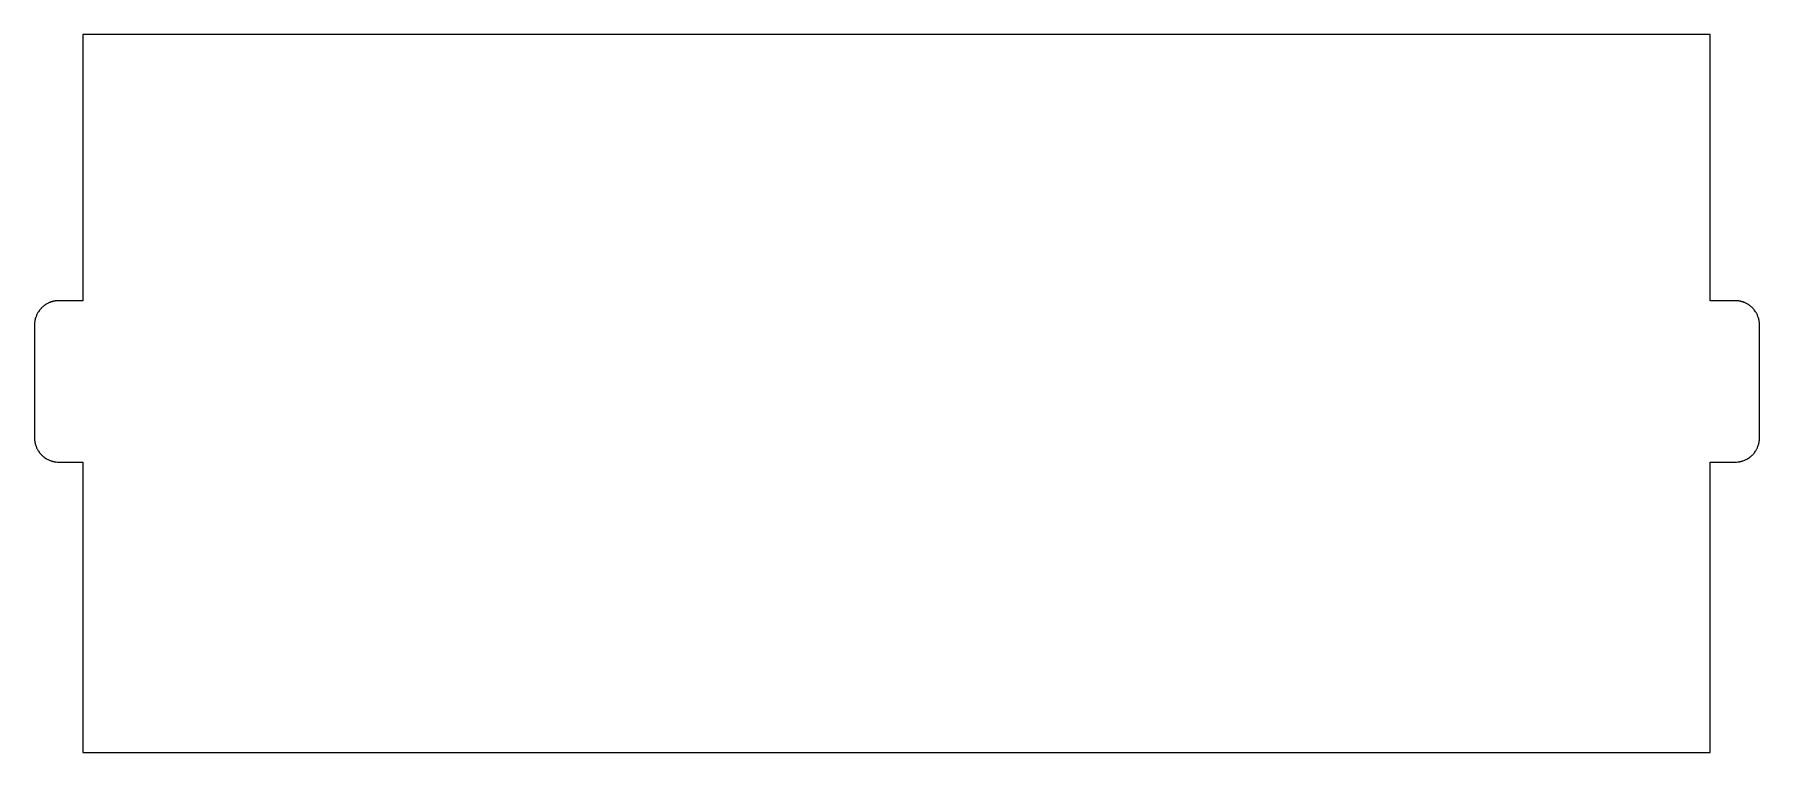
# Model space of a CAD drawing. Header units: metres. Extents: x -3 to 104, y -4 to 40.
import ezdxf

# ---------------------------------------------------------------- set-up
doc = ezdxf.new("R2010")
doc.units = ezdxf.units.M

msp = doc.modelspace()

# ---------------------------------------------------------------- linework, layer by layer
for p, q in [((100.95, 40), (0, 40)), ((0, 40), (0, 23.5)), ((100.95, 23.5), (100.95, 40)), ((-2.90039, 22.5371), (-2.92676, 22.4639)), ((-2.88086, 22.5859), (-2.90039, 22.5371)), ((-2.87012, 22.6104), (-2.88086, 22.5859)), ((-2.84863, 22.6572), (-2.87012, 22.6104)), ((-2.83691, 22.6807), (-2.84863, 22.6572)), ((-2.81152, 22.7275), (-2.83691, 22.6807)), ((-2.78613, 22.7725), (-2.81152, 22.7275)), ((-2.77246, 22.7949), (-2.78613, 22.7725)), ((-2.75781, 22.8174), (-2.77246, 22.7949)), ((-2.71387, 22.8818), (-2.75781, 22.8174)), ((-2.69824, 22.9023), (-2.71387, 22.8818)), ((-2.68164, 22.9238), (-2.69824, 22.9023)), ((-2.66602, 22.9443), (-2.68164, 22.9238)), ((-2.64941, 22.9639), (-2.66602, 22.9443)), ((-2.63184, 22.9844), (-2.64941, 22.9639)), ((-2.59668, 23.0234), (-2.63184, 22.9844)), ((-2.5791, 23.042), (-2.59668, 23.0234)), ((-2.54199, 23.0791), (-2.5791, 23.042)), ((-2.52344, 23.0967), (-2.54199, 23.0791)), ((-2.48438, 23.1318), (-2.52344, 23.0967)), ((-2.46387, 23.1494), (-2.48438, 23.1318)), ((-2.44434, 23.166), (-2.46387, 23.1494)), ((-2.42383, 23.1816), (-2.44434, 23.166)), ((-2.40234, 23.1982), (-2.42383, 23.1816)), ((-2.38184, 23.2139), (-2.40234, 23.1982)), ((-2.31738, 23.2578), (-2.38184, 23.2139)), ((-2.29492, 23.2725), (-2.31738, 23.2578)), ((-2.27246, 23.2861), (-2.29492, 23.2725)), ((-2.22754, 23.3115), (-2.27246, 23.2861)), ((-2.18066, 23.3369), (-2.22754, 23.3115)), ((-2.15723, 23.3486), (-2.18066, 23.3369)), ((-2.11035, 23.3701), (-2.15723, 23.3486)), ((-2.08594, 23.3809), (-2.11035, 23.3701)), ((-2.03711, 23.4004), (-2.08594, 23.3809)), ((-1.96387, 23.4268), (-2.03711, 23.4004)), ((-1.93848, 23.4346), (-1.96387, 23.4268)), ((-1.91309, 23.4414), (-1.93848, 23.4346)), ((-1.88867, 23.4492), (-1.91309, 23.4414)), ((-1.86328, 23.4551), (-1.88867, 23.4492)), ((-1.83789, 23.4619), (-1.86328, 23.4551)), ((-1.81152, 23.4668), (-1.83789, 23.4619)), ((-1.78613, 23.4727), (-1.81152, 23.4668)), ((-1.76074, 23.4775), (-1.78613, 23.4727)), ((-1.73438, 23.4814), (-1.76074, 23.4775)), ((-1.70898, 23.4854), (-1.73438, 23.4814)), ((-1.68262, 23.4893), (-1.70898, 23.4854)), ((-1.65723, 23.4922), (-1.68262, 23.4893)), ((-1.57812, 23.498), (-1.65723, 23.4922)), ((-1.52637, 23.5), (-1.57812, 23.498)), ((0, 23.5), (-1.52637, 23.5)), ((102.526, 23.5), (100.95, 23.5)), ((102.578, 23.498), (102.526, 23.5)), ((102.657, 23.4922), (102.578, 23.498)), ((102.683, 23.4893), (102.657, 23.4922)), ((102.709, 23.4854), (102.683, 23.4893)), ((102.734, 23.4814), (102.709, 23.4854)), ((102.761, 23.4775), (102.734, 23.4814)), ((102.786, 23.4727), (102.761, 23.4775)), ((102.812, 23.4668), (102.786, 23.4727)), ((102.838, 23.4619), (102.812, 23.4668)), ((102.863, 23.4551), (102.838, 23.4619)), ((102.889, 23.4492), (102.863, 23.4551)), ((102.913, 23.4414), (102.889, 23.4492)), ((102.938, 23.4346), (102.913, 23.4414)), ((102.964, 23.4268), (102.938, 23.4346)), ((103.037, 23.4004), (102.964, 23.4268)), ((103.086, 23.3809), (103.037, 23.4004)), ((103.11, 23.3701), (103.086, 23.3809)), ((103.157, 23.3486), (103.11, 23.3701)), ((103.181, 23.3369), (103.157, 23.3486)), ((103.228, 23.3115), (103.181, 23.3369)), ((103.272, 23.2861), (103.228, 23.3115)), ((103.295, 23.2725), (103.272, 23.2861)), ((103.317, 23.2578), (103.295, 23.2725)), ((103.382, 23.2139), (103.317, 23.2578)), ((103.402, 23.1982), (103.382, 23.2139)), ((103.424, 23.1816), (103.402, 23.1982)), ((103.444, 23.166), (103.424, 23.1816)), ((103.464, 23.1494), (103.444, 23.166)), ((103.484, 23.1318), (103.464, 23.1494)), ((103.523, 23.0967), (103.484, 23.1318)), ((103.542, 23.0791), (103.523, 23.0967)), ((103.579, 23.042), (103.542, 23.0791)), ((103.597, 23.0234), (103.579, 23.042)), ((103.632, 22.9844), (103.597, 23.0234)), ((103.649, 22.9639), (103.632, 22.9844)), ((103.666, 22.9443), (103.649, 22.9639)), ((103.682, 22.9238), (103.666, 22.9443)), ((103.698, 22.9023), (103.682, 22.9238)), ((103.714, 22.8818), (103.698, 22.9023)), ((103.758, 22.8174), (103.714, 22.8818)), ((103.772, 22.7949), (103.758, 22.8174)), ((103.786, 22.7725), (103.772, 22.7949)), ((103.812, 22.7275), (103.786, 22.7725)), ((103.837, 22.6807), (103.812, 22.7275)), ((103.849, 22.6572), (103.837, 22.6807)), ((103.87, 22.6104), (103.849, 22.6572)), ((103.881, 22.5859), (103.87, 22.6104)), ((103.9, 22.5371), (103.881, 22.5859)), ((103.927, 22.4639), (103.9, 22.5371)), ((-2.99805, 22.0781), (-3, 22.0264)), ((-3, 22.0264), (-3, 14.9736)), ((-2.99219, 22.1572), (-2.99805, 22.0781)), ((-2.98926, 22.1826), (-2.99219, 22.1572)), ((-2.98535, 22.209), (-2.98926, 22.1826)), ((-2.98145, 22.2344), (-2.98535, 22.209)), ((-2.97754, 22.2607), (-2.98145, 22.2344)), ((-2.97266, 22.2861), (-2.97754, 22.2607)), ((-2.9668, 22.3115), (-2.97266, 22.2861)), ((-2.96191, 22.3379), (-2.9668, 22.3115)), ((-2.95508, 22.3633), (-2.96191, 22.3379)), ((-2.94922, 22.3887), (-2.95508, 22.3633)), ((-2.94141, 22.4131), (-2.94922, 22.3887)), ((-2.93457, 22.4385), (-2.94141, 22.4131)), ((-2.92676, 22.4639), (-2.93457, 22.4385)), ((103.935, 22.4385), (103.927, 22.4639)), ((103.941, 22.4131), (103.935, 22.4385)), ((103.949, 22.3887), (103.941, 22.4131)), ((103.955, 22.3633), (103.949, 22.3887)), ((103.962, 22.3379), (103.955, 22.3633)), ((103.967, 22.3115), (103.962, 22.3379)), ((103.973, 22.2861), (103.967, 22.3115)), ((103.978, 22.2607), (103.973, 22.2861)), ((103.981, 22.2344), (103.978, 22.2607)), ((103.985, 22.209), (103.981, 22.2344)), ((103.989, 22.1826), (103.985, 22.209)), ((103.992, 22.1572), (103.989, 22.1826)), ((103.998, 22.0781), (103.992, 22.1572)), ((104, 22.0264), (103.998, 22.0781)), ((104, 14.9736), (104, 22.0264)), ((-3, 14.9736), (-2.99805, 14.9219)), ((-2.99805, 14.9219), (-2.99219, 14.8428)), ((-2.99219, 14.8428), (-2.98926, 14.8174)), ((-2.98926, 14.8174), (-2.98535, 14.791)), ((-2.98535, 14.791), (-2.98145, 14.7656)), ((-2.98145, 14.7656), (-2.97754, 14.7393)), ((-2.97754, 14.7393), (-2.97266, 14.7139)), ((-2.97266, 14.7139), (-2.9668, 14.6885)), ((-2.9668, 14.6885), (-2.96191, 14.6621)), ((-2.96191, 14.6621), (-2.95508, 14.6367)), ((-2.95508, 14.6367), (-2.94922, 14.6113)), ((-2.94922, 14.6113), (-2.94141, 14.5869)), ((-2.94141, 14.5869), (-2.93457, 14.5615)), ((-2.93457, 14.5615), (-2.92676, 14.5361)), ((-2.92676, 14.5361), (-2.90039, 14.4629)), ((-2.90039, 14.4629), (-2.88086, 14.4141)), ((-2.88086, 14.4141), (-2.87012, 14.3896)), ((-2.87012, 14.3896), (-2.84863, 14.3428)), ((-2.84863, 14.3428), (-2.83691, 14.3193)), ((-2.83691, 14.3193), (-2.81152, 14.2725)), ((-2.81152, 14.2725), (-2.78613, 14.2275)), ((-2.78613, 14.2275), (-2.77246, 14.2051)), ((-2.77246, 14.2051), (-2.75781, 14.1826)), ((-2.75781, 14.1826), (-2.71387, 14.1182)), ((-2.71387, 14.1182), (-2.69824, 14.0977)), ((-2.69824, 14.0977), (-2.68164, 14.0762)), ((-2.68164, 14.0762), (-2.66602, 14.0557)), ((-2.66602, 14.0557), (-2.64941, 14.0361)), ((-2.64941, 14.0361), (-2.63184, 14.0156)), ((-2.63184, 14.0156), (-2.59668, 13.9766)), ((-2.59668, 13.9766), (-2.5791, 13.958)), ((-2.5791, 13.958), (-2.54199, 13.9209)), ((-2.54199, 13.9209), (-2.52344, 13.9033)), ((103.523, 13.9033), (103.542, 13.9209)), ((103.542, 13.9209), (103.579, 13.958)), ((103.579, 13.958), (103.597, 13.9766)), ((103.597, 13.9766), (103.632, 14.0156)), ((103.632, 14.0156), (103.649, 14.0361)), ((103.649, 14.0361), (103.666, 14.0557)), ((103.666, 14.0557), (103.682, 14.0762)), ((103.682, 14.0762), (103.698, 14.0977)), ((103.698, 14.0977), (103.714, 14.1182)), ((103.714, 14.1182), (103.758, 14.1826)), ((103.758, 14.1826), (103.772, 14.2051)), ((103.772, 14.2051), (103.786, 14.2275)), ((103.786, 14.2275), (103.812, 14.2725)), ((103.812, 14.2725), (103.837, 14.3193)), ((103.837, 14.3193), (103.849, 14.3428)), ((103.849, 14.3428), (103.87, 14.3896)), ((103.87, 14.3896), (103.881, 14.4141)), ((103.881, 14.4141), (103.9, 14.4629)), ((103.9, 14.4629), (103.927, 14.5361)), ((103.927, 14.5361), (103.935, 14.5615)), ((103.935, 14.5615), (103.941, 14.5869)), ((103.941, 14.5869), (103.949, 14.6113)), ((103.949, 14.6113), (103.955, 14.6367)), ((103.955, 14.6367), (103.962, 14.6621)), ((103.962, 14.6621), (103.967, 14.6885)), ((103.967, 14.6885), (103.973, 14.7139)), ((103.973, 14.7139), (103.978, 14.7393)), ((103.978, 14.7393), (103.981, 14.7656)), ((103.981, 14.7656), (103.985, 14.791)), ((103.985, 14.791), (103.989, 14.8174)), ((103.989, 14.8174), (103.992, 14.8428)), ((103.992, 14.8428), (103.998, 14.9219)), ((103.998, 14.9219), (104, 14.9736)), ((-2.52344, 13.9033), (-2.48438, 13.8682)), ((-2.48438, 13.8682), (-2.46387, 13.8506)), ((-2.46387, 13.8506), (-2.44434, 13.834)), ((-2.44434, 13.834), (-2.42383, 13.8184)), ((-2.42383, 13.8184), (-2.40234, 13.8018)), ((-2.40234, 13.8018), (-2.38184, 13.7861)), ((-2.38184, 13.7861), (-2.31738, 13.7422)), ((-2.31738, 13.7422), (-2.29492, 13.7275)), ((-2.29492, 13.7275), (-2.27246, 13.7139)), ((-2.27246, 13.7139), (-2.22754, 13.6885)), ((-2.22754, 13.6885), (-2.18066, 13.6631)), ((-2.18066, 13.6631), (-2.15723, 13.6514)), ((-2.15723, 13.6514), (-2.11035, 13.6299)), ((-2.11035, 13.6299), (-2.08594, 13.6191)), ((-2.08594, 13.6191), (-2.03711, 13.5996)), ((-2.03711, 13.5996), (-1.96387, 13.5732)), ((-1.96387, 13.5732), (-1.93848, 13.5654)), ((-1.93848, 13.5654), (-1.91309, 13.5586)), ((-1.91309, 13.5586), (-1.88867, 13.5508)), ((-1.88867, 13.5508), (-1.86328, 13.5449)), ((-1.86328, 13.5449), (-1.83789, 13.5381)), ((-1.83789, 13.5381), (-1.81152, 13.5332)), ((-1.81152, 13.5332), (-1.78613, 13.5273)), ((-1.78613, 13.5273), (-1.76074, 13.5225)), ((-1.76074, 13.5225), (-1.73438, 13.5186)), ((-1.73438, 13.5186), (-1.70898, 13.5146)), ((-1.70898, 13.5146), (-1.68262, 13.5107)), ((-1.68262, 13.5107), (-1.65723, 13.5078)), ((-1.65723, 13.5078), (-1.57812, 13.502)), ((-1.57812, 13.502), (-1.52637, 13.5)), ((-1.52637, 13.5), (0, 13.5)), ((0, 13.5), (0, -4.5)), ((100.95, 13.5), (102.526, 13.5)), ((100.95, -4.5), (100.95, 13.5)), ((102.526, 13.5), (102.578, 13.502)), ((102.578, 13.502), (102.657, 13.5078)), ((102.657, 13.5078), (102.683, 13.5107)), ((102.683, 13.5107), (102.709, 13.5146)), ((102.709, 13.5146), (102.734, 13.5186)), ((102.734, 13.5186), (102.761, 13.5225)), ((102.761, 13.5225), (102.786, 13.5273)), ((102.786, 13.5273), (102.812, 13.5332)), ((102.812, 13.5332), (102.838, 13.5381)), ((102.838, 13.5381), (102.863, 13.5449)), ((102.863, 13.5449), (102.889, 13.5508)), ((102.889, 13.5508), (102.913, 13.5586)), ((102.913, 13.5586), (102.938, 13.5654)), ((102.938, 13.5654), (102.964, 13.5732)), ((102.964, 13.5732), (103.037, 13.5996)), ((103.037, 13.5996), (103.086, 13.6191)), ((103.086, 13.6191), (103.11, 13.6299)), ((103.11, 13.6299), (103.157, 13.6514)), ((103.157, 13.6514), (103.181, 13.6631)), ((103.181, 13.6631), (103.228, 13.6885)), ((103.228, 13.6885), (103.272, 13.7139)), ((103.272, 13.7139), (103.295, 13.7275)), ((103.295, 13.7275), (103.317, 13.7422)), ((103.317, 13.7422), (103.382, 13.7861)), ((103.382, 13.7861), (103.402, 13.8018)), ((103.402, 13.8018), (103.424, 13.8184)), ((103.424, 13.8184), (103.444, 13.834)), ((103.444, 13.834), (103.464, 13.8506)), ((103.464, 13.8506), (103.484, 13.8682)), ((103.484, 13.8682), (103.523, 13.9033)), ((0, -4.5), (100.95, -4.5))]:
    msp.add_line(p, q)

doc.saveas('drawing.dxf')
